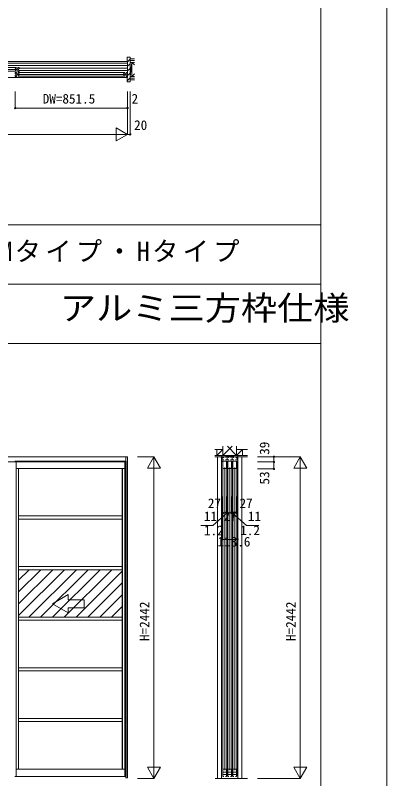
# Model space of a CAD drawing. Units: millimetres, scale not verified. Extents: x -21025 to 6475, y -14850 to 5150.
# Drawn here: x 3654 to 6475, y -6052 to -259 of the extents above; entities that cross this region are included whole.
import ezdxf
from ezdxf.enums import TextEntityAlignment as Align

# ---------------------------------------------------------------- set-up
doc = ezdxf.new("R2010")
doc.units = ezdxf.units.MM
doc.header["$LTSCALE"] = 50
doc.layers.add('0-0_0', color=7, linetype='Continuous')
for name, color, linetype, lineweight in [('0-1_YKK_F1', 7, 'Continuous', 9), ('0-2_YKK_N1', 2, 'Continuous', 9), ('0-3_YKK_Z1', 7, 'Continuous', 9), ('0-4_YKK_A1', 4, 'Continuous', 9), ('0-5_YKK_B1', 4, 'Continuous', 9), ('0-6_YKK_C1', 4, 'Continuous', 9), ('0-7_YKK_B2', 5, 'Continuous', 9)]:
    doc.layers.add(name, color=color, linetype=linetype, lineweight=lineweight)
doc.styles.add('ＭＳ ゴシック', font='')
doc.styles.get('ＭＳ ゴシック').set_extended_font_data('MS Gothic')

msp = doc.modelspace()

# ---------------------------------------------------------------- linework, layer by layer
at = {"layer": '0-1_YKK_F1'}
for p, q in [((6475, -14850), (6475, 5150)), ((5975, -14850), (5975, 4650)), ((-21025, -1850), (5975, -1850)), ((-21025, -2300), (5975, -2300)), ((-21025, -2750), (5975, -2750))]:
    msp.add_line(p, q, dxfattribs=at)
at = {"layer": '0-2_YKK_N1'}
for p, q in [((3653.78, -838.5), (3653.78, -963.5)), ((4505.28, -838.5), (4505.28, -963.5)), ((4527.28, -838.5), (4527.28, -1163.5)), ((4507.28, -963.5), (3653.78, -963.5)), ((4420.68, -1113.5), (4420.68, -1213.5)), ((4507.28, -1163.5), (4420.68, -1213.5)), ((4507.28, -1163.5), (4527.28, -1163.5)), ((4582.28, -3609.5), (4707.28, -3609.5)), ((4707.28, -6051.5), (4707.28, -3609.5)), ((5493.5, -3609.5), (5818.5, -3609.5)), ((5493.5, -3648.5), (5618.5, -3648.5)), ((5618.5, -3648.5), (5618.5, -3609.5)), ((5618.5, -3648.5), (5618.5, -3701.5)), ((4657.28, -3696.1), (4757.28, -3696.1)), ((5493.5, -3701.5), (5618.5, -3701.5)), ((5768.5, -3696.1), (5868.5, -3696.1)), ((5221.81, -4236.05), (5221.81, -3911.05)), ((5223.01, -4236.05), (5223.01, -3911.05)), ((5230.81, -3911.05), (5230.81, -4036.55)), ((5257.81, -3911.05), (5257.81, -4036.55)), ((5268.81, -3911.05), (5268.81, -4036.55)), ((5295.81, -3911.05), (5295.81, -4036.55)), ((5306.81, -3911.05), (5306.81, -4036.55)), ((5333.81, -3911.05), (5333.81, -4036.55)), ((5341.61, -4236.05), (5341.61, -3911.05)), ((5342.81, -4236.05), (5342.81, -3911.05)), ((5263.31, -4036.05), (5154.13, -4131.07)), ((5230.81, -4036.05), (5257.81, -4036.05)), ((5257.81, -4036.05), (5268.81, -4036.05)), ((5268.81, -4036.05), (5295.81, -4036.05)), ((5295.81, -4036.05), (5306.81, -4036.05)), ((5301.31, -4036.05), (5410.49, -4131.07)), ((5306.81, -4036.05), (5333.81, -4036.05)), ((5154.13, -4131.07), (5062.28, -4131.07)), ((5410.49, -4131.07), (5502.34, -4131.07)), ((5223.01, -4236.05), (5221.81, -4236.05)), ((5223.01, -4236.05), (5341.61, -4236.05)), ((5341.61, -4236.05), (5342.81, -4236.05)), ((4757.28, -5964.9), (4657.28, -5964.9)), ((5868.5, -5964.9), (5768.5, -5964.9)), ((4582.28, -6051.5), (4707.28, -6051.5))]:
    msp.add_line(p, q, dxfattribs=at)
for points in [[(2007.28, -838.5), (2007.28, -1163.5), (4507.28, -1163.5)], [(4507.28, -838.5), (4507.28, -1163.5), (4420.68, -1113.5)], [(4657.28, -3696.1), (4707.28, -3609.5), (4757.28, -3696.1)], [(5493.5, -6051.5), (5818.5, -6051.5), (5818.5, -3609.5)], [(5768.5, -3696.1), (5818.5, -3609.5), (5868.5, -3696.1)], [(4757.28, -5964.9), (4707.28, -6051.5), (4657.28, -5964.9)], [(5868.5, -5964.9), (5818.5, -6051.5), (5768.5, -5964.9)]]:
    msp.add_lwpolyline(points, dxfattribs=at)
for centre in [(3653.78, -963.5), (4505.28, -963.5), (4507.28, -963.5), (4527.28, -1163.5), (5618.5, -3609.5), (5618.5, -3648.5), (5618.5, -3701.5), (5230.81, -4036.05), (5257.81, -4036.05), (5268.81, -4036.05), (5295.81, -4036.05), (5306.81, -4036.05), (5333.81, -4036.05), (5221.81, -4236.05), (5223.01, -4236.05), (5341.61, -4236.05), (5342.81, -4236.05)]:
    msp.add_circle(centre, 5, dxfattribs=at)
at = {"layer": '0-3_YKK_Z1'}
for p, q in [((4526.78, -590.5), (4558.09, -590.5)), ((4526.78, -603), (4558.09, -603)), ((4526.78, -618), (4558.09, -618)), ((4539.28, -618), (4558.09, -636.81)), ((4558.09, -723), (4526.78, -723)), ((4558.09, -738), (4526.78, -738)), ((4558.09, -750.5), (4526.78, -750.5)), ((4558.09, -704.19), (4539.28, -723)), ((5299.81, -3529), (5229.81, -3599)), ((5229.81, -3529), (5229.81, -3599)), ((5264.81, -3529), (5334.81, -3599)), ((5334.81, -3599), (5334.81, -3529)), ((5184.81, -3554), (5170.18, -3554)), ((5184.81, -3599), (5229.81, -3554)), ((5184.81, -3554), (5184.81, -3599)), ((5229.81, -3554), (5184.81, -3554)), ((5184.81, -3599), (5199.02, -3584.79)), ((5229.81, -3599), (5229.81, -3554)), ((5334.81, -3599), (5379.81, -3554)), ((5334.81, -3554), (5334.81, -3599)), ((5379.81, -3554), (5334.81, -3554)), ((5334.81, -3599), (5349.23, -3584.58)), ((5379.81, -3554), (5417.75, -3554)), ((5379.81, -3599), (5379.81, -3554)), ((5169.32, -3609.5), (5418.5, -3609.5)), ((5170.18, -3599), (5418.14, -3599)), ((5184.81, -3599), (5229.81, -3599)), ((5189.31, -3609.5), (5189.31, -6051.5)), ((5220.81, -3609.5), (5220.81, -6051.5)), ((5221.81, -3609.5), (5342.81, -3599)), ((5221.81, -3609.5), (5221.81, -3599)), ((5229.81, -3599), (5334.81, -3599)), ((5334.81, -3599), (5379.81, -3599)), ((5342.81, -3609.5), (5342.81, -3599)), ((5343.81, -3609.5), (5343.81, -6051.5)), ((5375.31, -3609.5), (5375.31, -6051.5)), ((5171.68, -6051.5), (5416.75, -6051.5))]:
    msp.add_line(p, q, dxfattribs=at)
msp.add_lwpolyline([(4539.28, -723), (4539.28, -618), (4526.78, -723)], dxfattribs=at)
at = {"layer": '0-4_YKK_A1'}
for p, q in [((2007.28, -3609.5), (4507.28, -3609.5)), ((4492.28, -3648.5), (2007.28, -3648.5)), ((3650.28, -3643.5), (4495.28, -3643.5)), ((3660.28, -3643.5), (3660.28, -6036.5)), ((4485.28, -6036.5), (4485.28, -3643.5)), ((4492.28, -3609.5), (4492.28, -6044.5)), ((4495.28, -6034.5), (4495.28, -3643.5)), ((4507.28, -3609.5), (4507.28, -6044.5)), ((3660.28, -3697.5), (4485.28, -3697.5)), ((3677.28, -3697.5), (3677.28, -5980.5)), ((3679.28, -3697.5), (3679.28, -5980.5)), ((4466.28, -5980.5), (4466.28, -3697.5)), ((4468.28, -5980.5), (4468.28, -3697.5)), ((3679.28, -4058.83), (3679.28, -4081.83)), ((3679.28, -4058.83), (4466.28, -4058.83)), ((3679.28, -4081.83), (4466.28, -4081.83)), ((3679.28, -4443.17), (4466.28, -4443.17)), ((3679.28, -4635.45), (3848.56, -4466.17)), ((3679.28, -4545.64), (3758.76, -4466.17)), ((3679.28, -4815.05), (4028.17, -4466.17)), ((3679.28, -4725.25), (3938.36, -4466.17)), ((3756.63, -4827.5), (4117.97, -4466.17)), ((3846.44, -4827.5), (4207.77, -4466.17)), ((3936.24, -4827.5), (4297.57, -4466.17)), ((4026.04, -4827.5), (4387.37, -4466.17)), ((4115.85, -4827.5), (4466.28, -4477.07)), ((4205.65, -4827.5), (4466.28, -4566.87)), ((3936.3, -4724.5), (4056.3, -4655.22)), ((4056.3, -4694.5), (4056.3, -4655.22)), ((4295.45, -4827.5), (4466.28, -4656.67)), ((3936.3, -4724.5), (4056.3, -4793.78)), ((4056.3, -4694.5), (4176.3, -4694.5)), ((4176.3, -4694.5), (4176.3, -4754.5)), ((4385.25, -4827.5), (4466.28, -4746.47)), ((4056.3, -4793.78), (4056.3, -4754.5)), ((4176.3, -4754.5), (4056.3, -4754.5)), ((3679.28, -4827.5), (4466.28, -4827.5)), ((3679.28, -5211.83), (4466.28, -5211.83)), ((3679.28, -5596.17), (4466.28, -5596.17)), ((3660.28, -5980.5), (4485.28, -5980.5)), ((3650.08, -6034.5), (3660.28, -6034.5)), ((3650.08, -6036.5), (4495.48, -6036.5)), ((4495.48, -6034.5), (4485.28, -6034.5)), ((4492.28, -6044.5), (4507.28, -6044.5)), ((4495.48, -6034.5), (4495.48, -6036.5))]:
    msp.add_line(p, q, dxfattribs=at)
for points in [[(3679.28, -4443.17), (3679.28, -4466.17), (4466.28, -4466.17)], [(3679.28, -4827.5), (3679.28, -4850.5), (4466.28, -4850.5)], [(3679.28, -5211.83), (3679.28, -5234.83), (4466.28, -5234.83)], [(3679.28, -5596.17), (3679.28, -5619.17), (4466.28, -5619.17)]]:
    msp.add_lwpolyline(points, dxfattribs=at)
at = {"layer": '0-5_YKK_B1'}
for p, q in [((2008.3, -610), (4506.28, -610)), ((2861, -624), (4506.28, -624)), ((2851.54, -657), (3663.04, -657)), ((2851.54, -684), (3663.04, -684)), ((2854.04, -670.5), (3660.54, -670.5)), ((4506.28, -641), (2861, -641)), ((3653.78, -703.5), (3653.78, -693.5)), ((3653.78, -693.5), (3663.78, -693.5)), ((3655.04, -659.7), (3653.99, -659.1)), ((3653.99, -681.9), (3655.04, -681.3)), ((3655.04, -668.2), (3655.04, -659.7)), ((3655.04, -666.5), (3671.04, -666.5)), ((3655.04, -681.3), (3655.04, -672.8)), ((3671.04, -674.5), (3655.04, -674.5)), ((3662.04, -674.5), (3662.04, -666.5)), ((3663.78, -696.5), (3663.78, -693.5)), ((3671.04, -666.5), (3673.04, -658.5)), ((3673.04, -682.5), (3671.04, -674.5)), ((3673.04, -658.5), (3673.04, -655.5)), ((3683.04, -655.5), (3673.04, -655.5)), ((3673.04, -685.5), (3673.04, -682.5)), ((3673.04, -685.5), (3683.04, -685.5)), ((3673.78, -695), (4485.28, -695)), ((3678.24, -665.9), (3678.24, -675.1)), ((3680.54, -665.9), (3678.24, -665.9)), ((3678.24, -675.1), (3680.54, -675.1)), ((3680.54, -663.8), (3683.04, -663.8)), ((3680.54, -666.7), (3680.54, -663.8)), ((3680.54, -674.3), (3680.54, -677.2)), ((3680.54, -677.2), (3683.04, -677.2)), ((3683.04, -665.5), (3683.04, -655.5)), ((3683.04, -685.5), (3683.04, -675.5)), ((3683.24, -662), (4506.28, -662)), ((4506.28, -679), (3683.24, -679)), ((4495.28, -696.5), (4495.28, -693.5)), ((4505.28, -693.5), (4495.28, -693.5)), ((4505.28, -703.5), (4505.28, -693.5)), ((4506.28, -731), (2008.3, -731)), ((3656.28, -701.8), (3653.78, -701.8)), ((3653.78, -723.5), (3653.78, -713.5)), ((3656.28, -715.2), (3653.78, -715.2)), ((3663.78, -723.5), (3653.78, -723.5)), ((3656.28, -704.7), (3656.28, -701.8)), ((3656.28, -703.9), (3658.58, -703.9)), ((3656.28, -712.3), (3656.28, -715.2)), ((3658.58, -713.1), (3656.28, -713.1)), ((3658.58, -703.9), (3658.58, -713.1)), ((3665.78, -704.5), (3663.78, -696.5)), ((3663.78, -720.5), (3665.78, -712.5)), ((3663.78, -723.5), (3663.78, -720.5)), ((3681.78, -704.5), (3665.78, -704.5)), ((3665.78, -712.5), (3681.78, -712.5)), ((3673.78, -722), (4485.28, -722)), ((3674.78, -712.5), (3674.78, -704.5)), ((3676.28, -708.5), (4482.78, -708.5)), ((3681.78, -697.7), (3682.83, -697.1)), ((3681.78, -706.2), (3681.78, -697.7)), ((3681.78, -719.3), (3681.78, -710.8)), ((3682.83, -719.9), (3681.78, -719.3)), ((4477.28, -697.7), (4476.23, -697.1)), ((4476.23, -719.9), (4477.28, -719.3)), ((4477.28, -706.2), (4477.28, -697.7)), ((4477.28, -704.5), (4493.28, -704.5)), ((4477.28, -719.3), (4477.28, -710.8)), ((4493.28, -712.5), (4477.28, -712.5)), ((4484.28, -712.5), (4484.28, -704.5)), ((4493.28, -704.5), (4495.28, -696.5)), ((4495.28, -720.5), (4493.28, -712.5)), ((4495.28, -723.5), (4495.28, -720.5)), ((4495.28, -723.5), (4505.28, -723.5)), ((4500.48, -703.9), (4500.48, -713.1)), ((4502.78, -703.9), (4500.48, -703.9)), ((4500.48, -713.1), (4502.78, -713.1)), ((4502.78, -701.8), (4505.28, -701.8)), ((4502.78, -704.7), (4502.78, -701.8)), ((4502.78, -712.3), (4502.78, -715.2)), ((4502.78, -715.2), (4505.28, -715.2)), ((4505.28, -723.5), (4505.28, -713.5))]:
    msp.add_line(p, q, dxfattribs=at)
at = {"layer": '0-6_YKK_C1'}
for p, q in [((5221.81, -3609.5), (5221.81, -3648.5)), ((5342.81, -3609.5), (5221.81, -3609.5)), ((5223.31, -3620), (5230.51, -3620)), ((5223.31, -3633.3), (5223.31, -3620)), ((5238.11, -3633.3), (5223.31, -3633.3)), ((5223.81, -3610.8), (5223.81, -3620)), ((5229.31, -3643.5), (5229.31, -6032.5)), ((5230.51, -3620), (5230.51, -3609.5)), ((5234.91, -3614.8), (5234.91, -3609.5)), ((5236.91, -3614.8), (5234.91, -3614.8)), ((5250.51, -3633.3), (5276.11, -3633.3)), ((5251.71, -3614.8), (5253.71, -3614.8)), ((5253.71, -3614.8), (5253.71, -3609.5)), ((5257.81, -3643.5), (5257.81, -3697.5)), ((5259.31, -6032.5), (5259.31, -3643.5)), ((5263.31, -3633.3), (5263.31, -3609.5)), ((5267.31, -3643.5), (5267.31, -6032.5)), ((5272.91, -3614.8), (5272.91, -3609.5)), ((5274.91, -3614.8), (5272.91, -3614.8)), ((5288.51, -3633.3), (5314.11, -3633.3)), ((5289.71, -3614.8), (5291.71, -3614.8)), ((5291.71, -3614.8), (5291.71, -3609.5)), ((5295.81, -3643.5), (5295.81, -3697.5)), ((5297.31, -6032.5), (5297.31, -3643.5)), ((5301.31, -3633.3), (5301.31, -3609.5)), ((5305.31, -3643.5), (5305.31, -6032.5)), ((5310.91, -3614.8), (5310.91, -3609.5)), ((5312.91, -3614.8), (5310.91, -3614.8)), ((5341.31, -3633.3), (5326.51, -3633.3)), ((5327.71, -3614.8), (5329.71, -3614.8)), ((5329.71, -3614.8), (5329.71, -3609.5)), ((5333.81, -3643.5), (5333.81, -3697.5)), ((5334.11, -3609.5), (5334.11, -3620)), ((5334.11, -3620), (5341.31, -3620)), ((5335.31, -6032.5), (5335.31, -3643.5)), ((5340.81, -3610.8), (5340.81, -3620)), ((5341.31, -3620), (5341.31, -3633.3)), ((5342.81, -3648.5), (5342.81, -3609.5)), ((5242.01, -3697.5), (5230.81, -3697.5)), ((5244.31, -3691), (5244.31, -5987)), ((5246.61, -3697.5), (5257.81, -3697.5)), ((5280.01, -3697.5), (5268.81, -3697.5)), ((5282.31, -3691), (5282.31, -5987)), ((5284.61, -3697.5), (5295.81, -3697.5)), ((5318.01, -3697.5), (5306.81, -3697.5)), ((5320.31, -3691), (5320.31, -5987)), ((5322.61, -3697.5), (5333.81, -3697.5)), ((5242.01, -5980.5), (5230.81, -5980.5)), ((5230.81, -5980.5), (5230.81, -6036.5)), ((5230.81, -6002.2), (5257.81, -6002.2)), ((5230.81, -6019.5), (5257.81, -6019.5)), ((5246.61, -5980.5), (5257.81, -5980.5)), ((5257.81, -6036.5), (5257.81, -5980.5)), ((5280.01, -5980.5), (5268.81, -5980.5)), ((5268.81, -5980.5), (5268.81, -6036.5)), ((5268.81, -6002.2), (5295.81, -6002.2)), ((5268.81, -6019.5), (5295.81, -6019.5)), ((5284.61, -5980.5), (5295.81, -5980.5)), ((5295.81, -6036.5), (5295.81, -5980.5)), ((5318.01, -5980.5), (5306.81, -5980.5)), ((5306.81, -5980.5), (5306.81, -6036.5)), ((5306.81, -6002.2), (5333.81, -6002.2)), ((5306.81, -6019.5), (5333.81, -6019.5)), ((5322.61, -5980.5), (5333.81, -5980.5)), ((5333.81, -6036.5), (5333.81, -5980.5)), ((5230.81, -6036.5), (5237.81, -6036.5)), ((5250.81, -6036.5), (5257.81, -6036.5)), ((5268.81, -6036.5), (5275.81, -6036.5)), ((5288.81, -6036.5), (5295.81, -6036.5)), ((5306.81, -6036.5), (5313.81, -6036.5)), ((5326.81, -6036.5), (5333.81, -6036.5))]:
    msp.add_line(p, q, dxfattribs=at)
for points in [[(5230.81, -3697.75), (5230.81, -3643.5), (5257.81, -3643.5)], [(5268.81, -3697.75), (5268.81, -3643.5), (5295.81, -3643.5)], [(5306.81, -3697.75), (5306.81, -3643.5), (5333.81, -3643.5)]]:
    msp.add_lwpolyline(points, dxfattribs=at)
at = {"layer": '0-7_YKK_B2'}
for p, q in [((4502.78, -580.71), (4505.99, -577.5)), ((4504.78, -577.5), (4526.78, -577.5)), ((4526.78, -577.5), (4526.78, -763.5)), ((4502.78, -608.5), (4502.78, -579.5)), ((4503.28, -609), (4502.78, -608.5)), ((4506.28, -609), (4503.28, -609)), ((4507.28, -611.57), (4526.78, -592.07)), ((4507.28, -731), (4507.28, -610)), ((4507.28, -646.93), (4526.78, -627.43)), ((4507.28, -682.28), (4526.78, -662.78)), ((4502.78, -732.5), (4503.28, -732)), ((4502.78, -761.5), (4502.78, -732.5)), ((4502.78, -757.49), (4526.78, -733.49)), ((4503.28, -732), (4506.28, -732)), ((4507.28, -717.64), (4526.78, -698.14)), ((4526.78, -763.5), (4504.78, -763.5))]:
    msp.add_line(p, q, dxfattribs=at)
for centre, radius, start, end in [((4504.78, -579.5), 2, 90, 180), ((4506.28, -610), 1, 0, 90), ((4506.28, -731), 1, 270, 0), ((4504.78, -761.5), 2, 180, 270)]:
    msp.add_arc(centre, radius, start, end, dxfattribs=at)

# ---------------------------------------------------------------- texts
at = {"layer": '0-0_0', "color": 3, "style": 'ＭＳ ゴシック', "width": 1.1}
msp.add_text('アルミ三方枠仕様', height=183.3, dxfattribs=at).set_placement((3992.31, -2627.42), align=Align.BOTTOM_LEFT)
at = {"layer": '0-0_0', "insert": (1563.33, -2162.5), "char_height": 146.6, "attachment_point": 7, "style": 'ＭＳ ゴシック'}
msp.add_mtext('\\T1.16;引違い戸(3枚建)\\~\\~Mタイプ・Hタイプ', dxfattribs=at)
at = {"layer": '0-2_YKK_N1', "color": 4, "style": 'ＭＳ ゴシック'}
for s, p in [('DW=851.5', (3862.16, -951.5)), ('2', (4537.07, -951.5)), ('20', (4556.28, -1151.5)), ('27', (5116.57, -4021.08)), ('27', (5356.78, -4021.08)), ('11', (5086.5, -4120.09)), ('27', (5234.5, -4120.09)), ('11', (5420.86, -4120.09)), ('1.2', (5086.87, -4226.68)), ('1.2', (5362.4, -4226.28)), ('118.6', (5190.34, -4312.28))]:
    msp.add_text(s, height=73.31, dxfattribs=at).set_placement(p, align=Align.BOTTOM_LEFT)
for s, p in [('39', (5604.99, -3594.78)), ('53', (5604.99, -3820.26)), ('H=2442', (4693.77, -5007.38)), ('H=2442', (5804.99, -5007.38))]:
    msp.add_text(s, height=73.31, rotation=90, dxfattribs=at).set_placement(p, align=Align.BOTTOM_LEFT)

doc.saveas('drawing.dxf')
